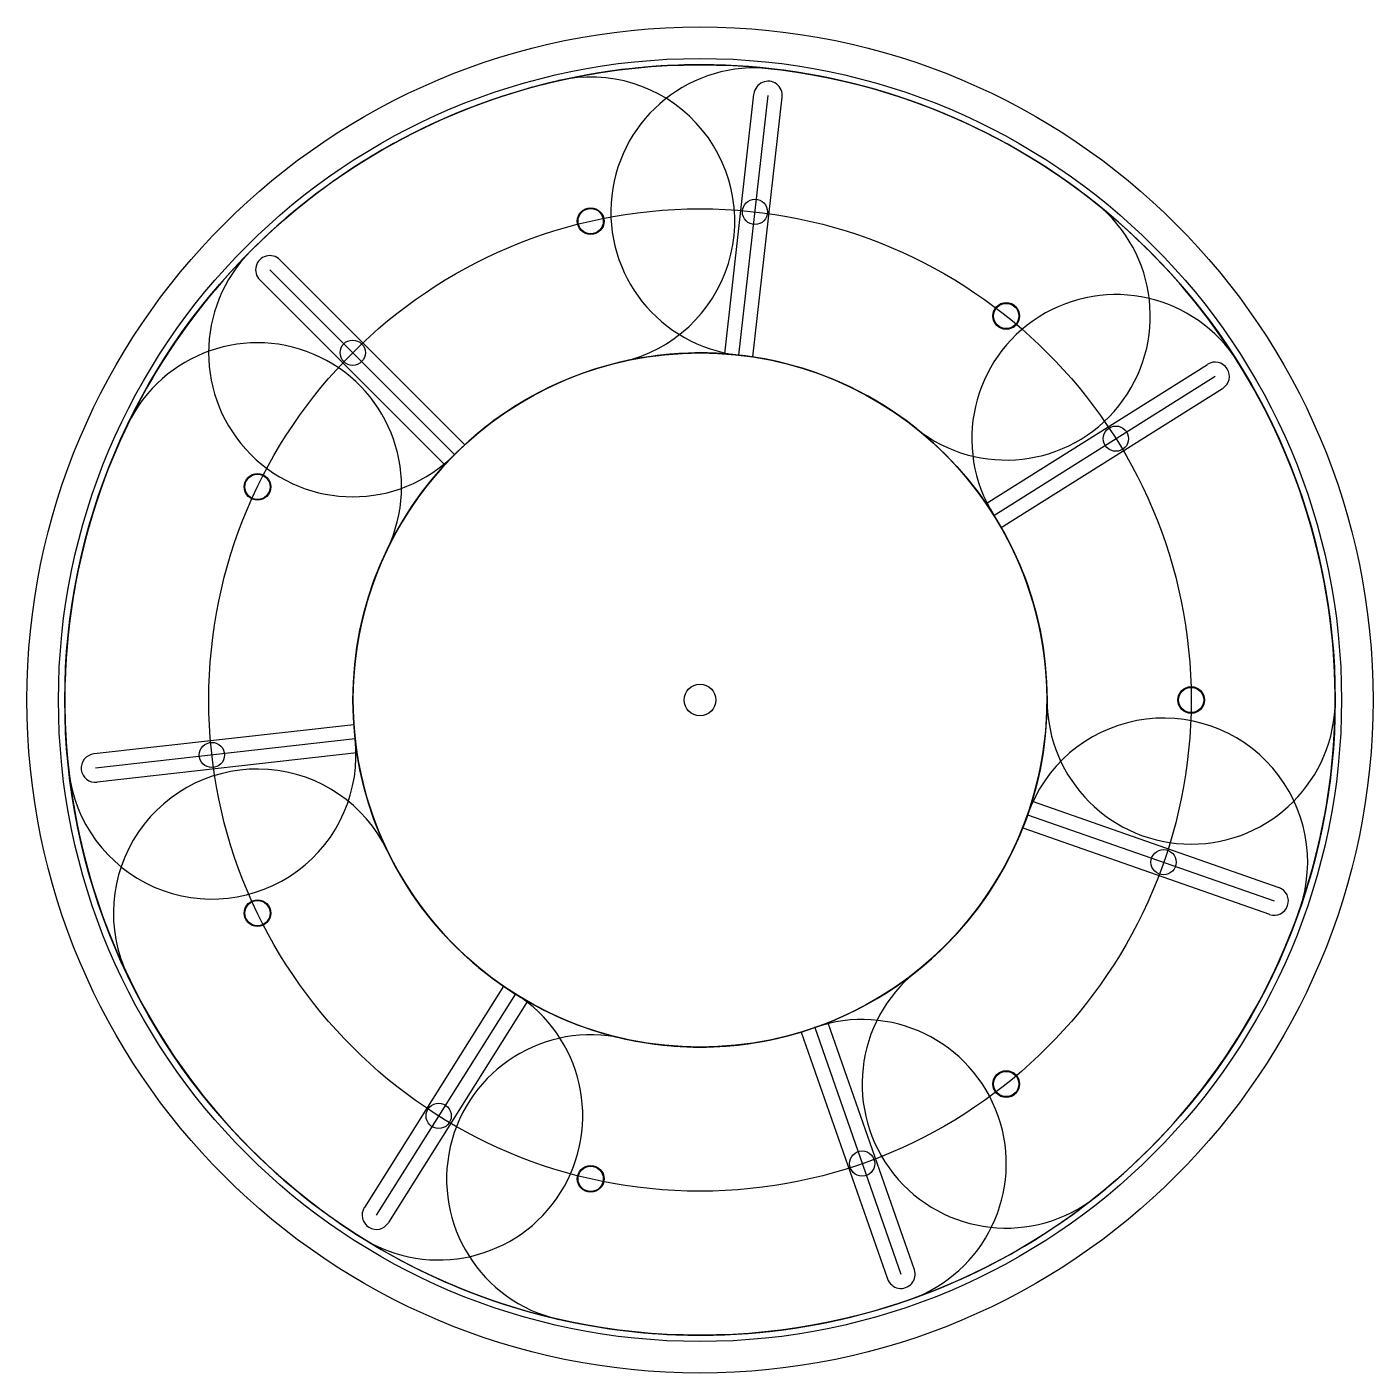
# Model space of a CAD drawing. Header units: metres. Extents: x -107 to 107, y -107 to 107.
import ezdxf

# ---------------------------------------------------------------- set-up
doc = ezdxf.new("R2010")
doc.units = ezdxf.units.M

msp = doc.modelspace()

# ---------------------------------------------------------------- linework, layer by layer
at = {"layer": 'Actuator Ring'}
for centre, radius in [((0, 0), 100.65), ((-17.32, 75.88), 2.12), ((48.52, 60.85), 2.12), ((0, 0), 55), ((-70.12, 33.77), 2.12), ((77.83, 0), 2.12), ((77.83, 0), 2.12), ((-70.12, -33.77), 2.12), ((48.52, -60.85), 2.12), ((-17.32, -75.88), 2.12)]:
    msp.add_circle(centre, radius, dxfattribs=at)
at = {"layer": 'Blades'}
for centre in [(8.71, 77.34), (-17.32, 75.88), (48.52, 60.85), (-55.03, 55.03), (-55.03, 55.03), (65.9, 41.41), (-70.12, 33.77), (77.83, 0), (77.83, 0), (-77.34, -8.71), (73.46, -25.7), (-70.12, -33.77), (48.52, -60.85), (-41.41, -65.9), (25.7, -73.46), (-17.32, -75.88)]:
    msp.add_circle(centre, 2, dxfattribs=at)
for centre, radius, start, end in [((0, 0), 100.65, 51.4286, 186.4286), ((0, 0), 100.65, 0, 135), ((0, 0), 100.65, 360, 495), ((0, 0), 100.65, 102.8571, 237.8571), ((-17.32, 75.88), 22.83, 282.8571, 102.8571), ((8.71, 77.34), 22.83, 83.5714, 263.5714), ((0, 0), 100.65, 308.5714, 443.5714), ((48.52, 60.85), 22.83, 231.4286, 51.4286), ((-55.03, 55.03), 22.83, 135, 315), ((-55.03, 55.03), 22.83, -225, -45), ((65.9, 41.41), 22.83, 32.1429, 212.1429), ((-70.12, 33.77), 22.83, 334.2857, 154.2857), ((0, 0), 55, 51.4286, 186.4286), ((0, 0), 55, 102.8571, 237.8571), ((0, 0), 55, 0, 135), ((0, 0), 55, 360, 495), ((0, 0), 100.65, 257.1429, 392.1429), ((0, 0), 55, 308.5714, 443.5714), ((0, 0), 100.65, 154.2857, 289.2857), ((0, 0), 55, 257.1429, 392.1429), ((0, 0), 55, 154.2857, 289.2857), ((77.83, 0), 22.83, 180, 0), ((77.83, 0), 22.83, 540, 360), ((73.46, -25.7), 22.83, -19.2857, 160.7143), ((-77.34, -8.71), 22.83, -173.5714, 6.4286), ((-70.12, -33.77), 22.83, 385.7143, 205.7143), ((0, 0), 55, 205.7143, 340.7143), ((0, 0), 100.65, 205.7143, 340.7143), ((48.52, -60.85), 22.83, 488.5714, 308.5714), ((-41.41, -65.9), 22.83, -122.1429, 57.8571), ((25.7, -73.46), 22.83, -70.7143, 109.2857), ((-17.32, -75.88), 22.83, 437.1429, 257.1429)]:
    msp.add_arc(centre, radius, start, end, dxfattribs=at)
at = {"layer": 'Dimensions'}
for p, q in [((6.16, 54.65), (10.79, 95.8)), ((-38.89, 38.89), (-68.17, 68.17)), ((46.57, 29.26), (81.63, 51.29)), ((-54.65, -6.16), (-95.8, -10.79)), ((-54.65, -6.16), (-95.8, -10.79)), ((51.91, -18.17), (90.99, -31.84)), ((-29.26, -46.57), (-51.29, -81.63)), ((18.17, -51.91), (31.84, -90.99))]:
    msp.add_line(p, q, dxfattribs=at)
msp.add_circle((0, 0), 77.83, dxfattribs=at)
at = {"layer": 'Housing'}
for p, q in [((3.92, 54.86), (8.55, 96.02)), ((8.39, 54.36), (13.03, 95.52)), ((-37.27, 40.45), (-66.56, 69.74)), ((-40.45, 37.27), (-69.74, 66.56)), ((45.33, 31.14), (80.41, 53.18)), ((47.73, 27.33), (82.8, 49.37)), ((-54.86, -3.92), (-96.02, -8.55)), ((-54.86, -3.92), (-96.02, -8.55)), ((-54.36, -8.39), (-95.52, -13.03)), ((-54.36, -8.39), (-95.52, -13.03)), ((52.61, -16.03), (91.71, -29.71)), ((51.13, -20.27), (90.23, -33.96)), ((-31.14, -45.33), (-53.18, -80.41)), ((-27.33, -47.73), (-49.37, -82.8)), ((20.27, -51.13), (33.96, -90.23)), ((16.03, -52.61), (29.71, -91.71))]:
    msp.add_line(p, q, dxfattribs=at)
for radius in [106.65, 101.65, 55]:
    msp.add_circle((0, 0), radius, dxfattribs=at)
for centre, start, end in [((10.79, 95.8), 353.5714, 533.5714), ((-68.17, 68.17), 405, 585), ((81.63, 51.29), 302.1429, 482.1429), ((-95.8, -10.79), 96.4286, 276.4286), ((-95.8, -10.79), 456.4286, 636.4286), ((90.99, -31.84), 250.7143, 430.7143), ((-51.29, -81.63), 147.8571, 327.8571), ((31.84, -90.99), 199.2857, 379.2857)]:
    msp.add_arc(centre, 2.25, start, end, dxfattribs=at)
at = {"layer": 'Minimum Aperture'}
msp.add_circle((0, 0), 2.5, dxfattribs=at)

doc.saveas('drawing.dxf')
